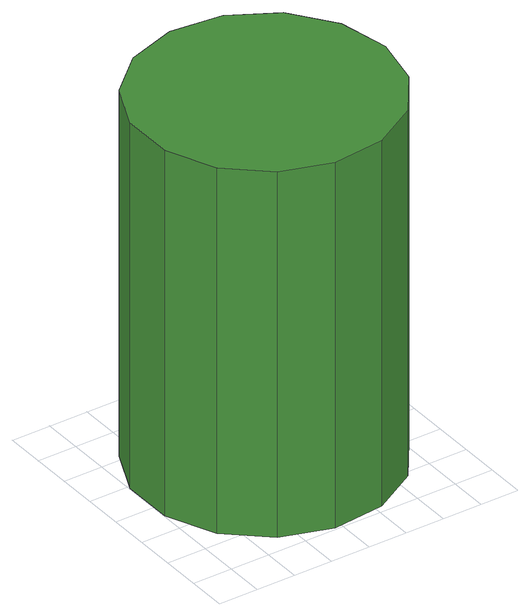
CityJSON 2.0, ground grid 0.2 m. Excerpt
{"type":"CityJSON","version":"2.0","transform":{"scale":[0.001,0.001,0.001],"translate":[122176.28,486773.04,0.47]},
"CityObjects":{
"tree1":{"type":"SolitaryVegetationObject","attributes":{"function":"something"},"geometry":[{"type":"MultiSurface","lod":"1","boundaries":[[[0,1,2,3,4,5,6,7,8,9,10,11,12,13,14]],[[15,16,17,18,19,20,21,22,23,24,25,26,27,28,29]],[[0,29,28,1]],[[1,28,27,2]],[[2,27,26,3]],[[3,26,25,4]],[[4,25,24,5]],[[5,24,23,6]],[[6,23,22,7]],[[7,22,21,8]],[[8,21,20,9]],[[9,20,19,10]],[[10,19,18,11]],[[11,18,17,12]],[[12,17,16,13]],[[13,16,15,14]],[[14,15,29,0]]]}]}
},
"vertices":[
[1281,651,1925],[1225,913,1925],[1067,1130,1925],[835,1264,1925],[568,1292,1925],[313,1209,1925],[114,1030,1925],[5,785,1925],[5,517,1925],[114,272,1925],[313,92,1925],[568,10,1925],[835,38,1925],[1067,172,1925],[1225,389,1925],[1225,389,2],[1067,172,2],[835,38,2],[568,10,2],[313,92,2],[114,272,2],[5,517,2],[5,785,2],[114,1030,2],[313,1209,2],[568,1292,2],[835,1264,2],[1067,1130,2],[1225,913,2],[1281,651,2]
]}
